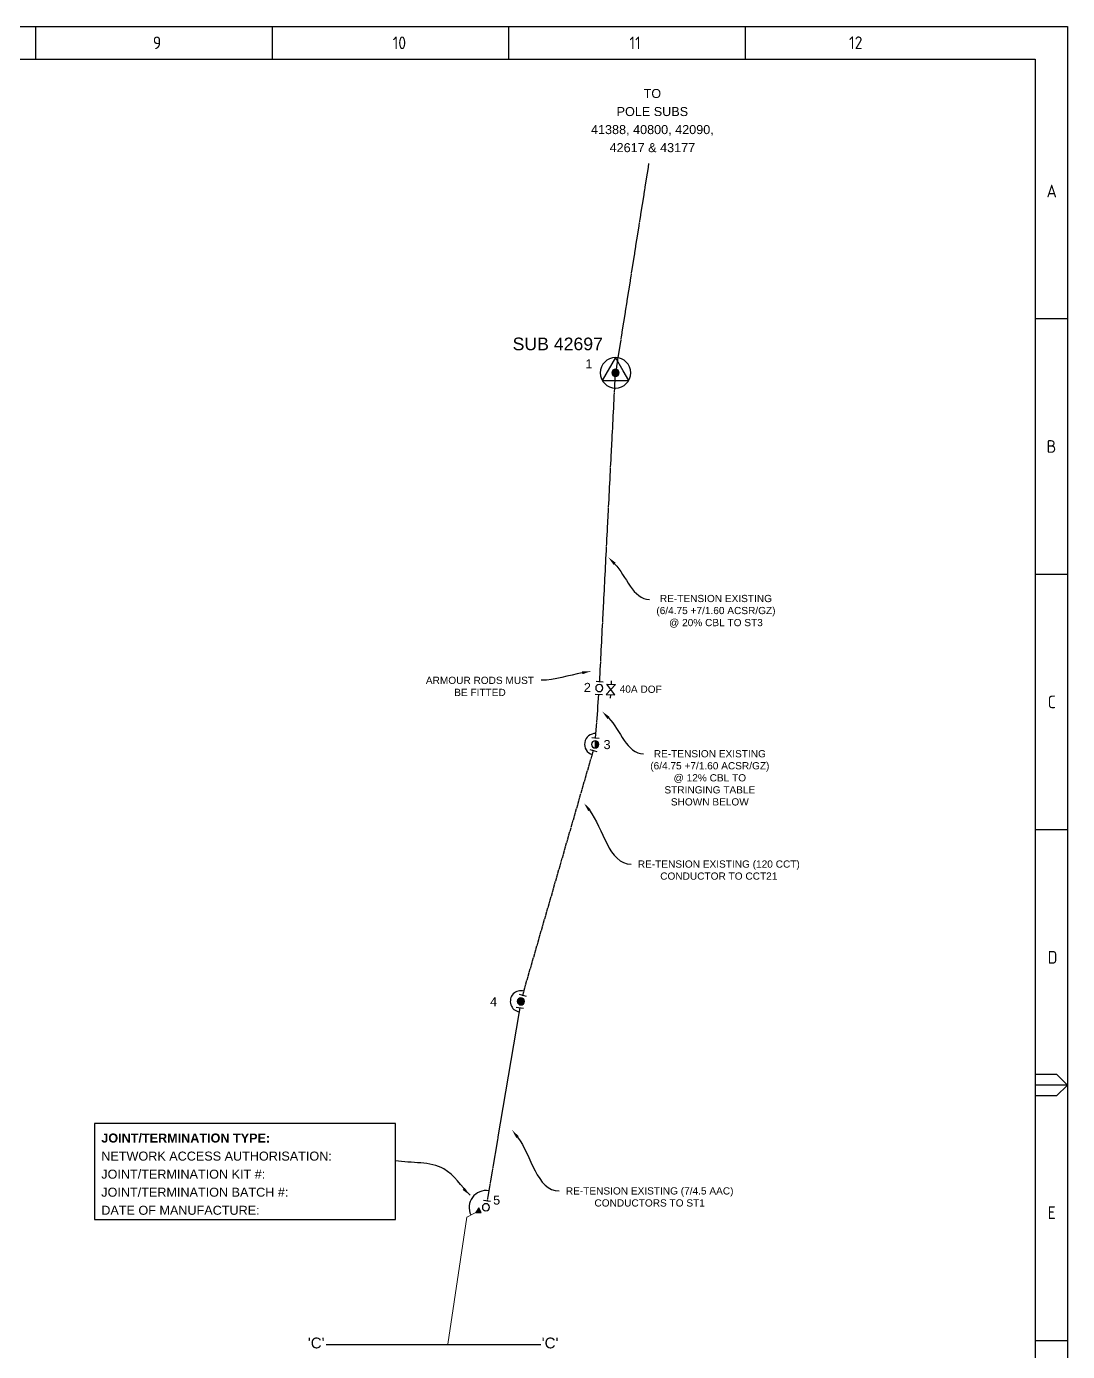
# Paper-space layout 'SHEET 3' of a CAD drawing. Header units: metres, sheet in millimetres. Extents: x -19 to 814, y -3 to 583.
# Drawn here: x 525.8 to 814, y 216.4 to 583.4 of the extents above; entities that cross this region are included whole.
import ezdxf
from ezdxf import colors
from ezdxf.entities.mleader import LeaderData, LeaderLine
from ezdxf.enums import TextEntityAlignment as Align
from ezdxf.math import Vec2, Vec3

# ---------------------------------------------------------------- set-up
doc = ezdxf.new("R2010")
doc.units = ezdxf.units.M
doc.linetypes.add('Cable Exist OH', pattern=[1, 1, 0])
doc.linetypes.add('IE Trench LV', pattern=[6.5, 5, -1.5])
for name, color, linetype in [('Equip_HV_NEW', 7, 'Continuous'), ('Equip_SP_HV_NEW', 7, 'Continuous'), ('Mains_HV_MOD', 3, 'Continuous'), ('Mains_HV_NEW_Hardwired', 7, 'Continuous'), ('Mains_HV_NEW_U72', 7, 'Continuous'), ('Notes', 7, 'Continuous'), ('Sub_SP_TR_HV_LV_EXT', 7, 'Continuous'), ('SupportsOH_SP_TR_HV_LV_SL_EXT', 7, 'Continuous'), ('SupportsOH_SP_TR_HV_LV_SL_NEW', 7, 'Continuous')]:
    doc.layers.add(name, color=color, linetype=linetype)
doc.styles.add('iecISOCP', font='isocp.shx')
doc.styles.add('POLE_LABEL', font='arial.ttf')
doc.styles.get("Standard").update_dxf_attribs({"font": 'arial.ttf'})
doc.linetypes.add('Cable New UG', pattern='A,7,-0.25,["x",Standard,S=2,R=0,X=0.2,Y=-0.8],-2.1', length=9.35)
doc.linetypes.add('IE Trench HV', pattern='A,7,-0.2,["/",Standard,S=3,R=0,X=0.6,Y=-1.4],-2.5', length=9.7)
doc.dimstyles.get("Standard").update_dxf_attribs({"dimtxt": 0.18, "dimasz": 0.18, "dimexe": 0.18, "dimexo": 0.0625, "dimgap": 0.09, "dimtad": 0, "dimtih": 1, "dimtoh": 1, "dimdec": 4, "dimzin": 0, "dimdsep": 46, "dimtxsty": 'Standard', "dimcen": 0.09, "dimadec": 0, "dimazin": 0, "dimtfac": 1, "dimtdec": 4, "dimtofl": 0, "dimtmove": 0, "dimatfit": 3, "dimfxl": 1, "dimtolj": 1, "dimtzin": 0, "dimarcsym": 0})

# ---------------------------------------------------------------- blocks, each defined once
blk = doc.blocks.new('A1_FRAME_TITLE')
at = {"layer": 'Notes', "linetype": 'Continuous'}
for p, q in [((547.7, 574.39), (547.7, 583.39)), ((613.21, 574.39), (613.21, 583.39)), ((678.72, 574.39), (678.72, 583.39)), ((744.23, 574.39), (744.23, 583.39)), ((833.35, 502.43), (824.35, 502.43)), ((824.37, 431.68), (833.35, 431.68)), ((824.35, 360.93), (833.35, 360.93)), ((833.35, 290.18), (824.35, 290.18)), ((824.37, 293.18), (830.35, 293.18)), ((830.35, 293.18), (833.35, 290.18)), ((833.35, 290.18), (830.35, 287.18)), ((830.35, 287.18), (824.37, 287.18)), ((824.35, 219.43), (833.35, 219.43))]:
    blk.add_line(p, q, dxfattribs=at)
at = {"layer": 'Notes', "linetype": 'Continuous', "flags": 128}
for points in [[(0, 583.39), (833.37, 583.39), (833.37, -3.03), (0, -3.03)], [(9, 574.39), (824.37, 574.39), (824.37, 5.97), (9, 5.97)]]:
    blk.add_lwpolyline(points, close=True, dxfattribs=at)
blk.add_attdef('DRAFT_NUM', (29.9, 23.29), '', height=2.5, rotation=90)
at = {"layer": 'Notes', "style": 'iecISOCP'}
for s, p in [('9', (580.11, 577.12)), ('10', (646.5, 577.12)), ('11', (712.06, 577.12)), ('12', (772.87, 577.16)), ('A', (827.58, 536.06)), ('B', (827.58, 465.31)), ('C', (827.87, 394.56)), ('D', (827.87, 323.81)), ('E', (827.87, 253.06))]:
    blk.add_text(s, height=3.5, dxfattribs=at).set_placement(p)
at = {"layer": 'Notes', "style": 'iecISOCP', "flags": 8}
blk.add_attdef('VERSION_NO', text='', height=2.5, rotation=90, dxfattribs=at).set_placement((302.04, 43.81), align=Align.MIDDLE_CENTER)
at = {"layer": 'Notes', "style": 'iecISOCP'}
for tag, p in [('CAP_NO', (513.19, 43.46)), ('IE_NUM', (513.05, 37.81)), ('REF_No_1', (335.24, 32.31)), ('REF_1', (362.52, 32.31)), ('GEN_WO', (441.71, 31.76)), ('HV_SWITCH', (513.46, 32.16)), ('REF_No_2', (335.24, 26.31)), ('REF_2', (362.52, 26.31)), ('OH_WO', (441.71, 25.81)), ('UBD_REF', (513.05, 25.83)), ('REF_No_3', (335.24, 20.31)), ('REF_3', (362.52, 20.31)), ('UG_WO', (441.71, 20.05)), ('GIS_MAP_No', (513.05, 20.04)), ('REF_No_4', (335.24, 14.31)), ('REF_4', (362.52, 14.31)), ('SUB_WO', (441.71, 13.81)), ('HV_OP_DIAG', (513.33, 14.2)), ('LGA', (512.95, 7.78)), ('ExportID', (9.08, 2.39))]:
    blk.add_attdef(tag, p, '', height=2.5, dxfattribs=at)
for tag, height, p in [('T1', 3.5, (684.37, 39.47)), ('T2', 3.5, (684.37, 34.35)), ('scale', 2.5, (567.76, 33.27)), ('T3', 3.5, (684.37, 28.92)), ('DRAWN', 2.5, (567.76, 24.93)), ('T4', 3.5, (684.37, 23.66)), ('REV', 5, (820.05, 17.1)), ('DATE', 2.5, (567.76, 16.88)), ('T5', 3.5, (684.37, 18.23)), ('T6', 3.5, (684.37, 12.97)), ('DESIGN', 2.5, (605.62, 9.15))]:
    blk.add_attdef(tag, text='', height=height, dxfattribs=at).set_placement(p, align=Align.CENTER)
blk.add_attdef('NUM', text='', height=7, dxfattribs=at).set_placement((792.37, 20.12), align=Align.MIDDLE_CENTER)
for tag, p in [('NS', (790.71, 8.12)), ('SHTS', (805.41, 8.12))]:
    blk.add_attdef(tag, text='', height=2.5, dxfattribs=at).set_placement(p, align=Align.MIDDLE)
at = {"layer": 'Notes', "style": 'iecISOCP', "flags": 1}
for tag, p in [('ProjectType', (14.17, -26.8)), ('ProjectNumber', (23.56, -26.82)), ('DrawingNumber', (35.51, -26.8)), ('ProjectDescription', (47.56, -26.83)), ('ExportDate', (60.28, -26.79)), ('ExportUserName', (69.15, -26.8)), ('DesignerCompanyName', (81.48, -26.79)), ('ExportAreaOfInterest', (97.1, -26.81)), ('GIS_SUCCESS', (112, -26.78)), ('CAD_SUCCESS', (121.79, -26.78)), ('DEPOTCODE', (132.11, -26.88)), ('ExportCategories', (140.08, -26.8)), ('Comments', (154.38, -26.88))]:
    blk.add_attdef(tag, p, '', height=1, dxfattribs=at)
blk = doc.blocks.new('HV_End Shackle_NEW')
for tag, flags, p in [('Z', 1, (1.5, -2.2)), ('NOTES', 9, (1.5, -2))]:
    blk.add_attdef(tag, text='', height=0.2, dxfattribs=dict(flags=flags)).set_placement(p, align=Align.MIDDLE_LEFT)
blk.add_wipeout([(-0.25, 0), (-0.25, 1.81), (0.25, 1.82), (0.25, 0)])
blk.add_line((1, 1.81), (-1, 1.81))
at = {"flags": 9}
for tag, p in [('CONNECTOR_TYPE', (1.5, 0)), ('CONSTRUCTED_VOLTAGE', (1.5, -0.2)), ('OPERATING_VOLTAGE', (1.5, -0.6)), ('ORIENTATION', (1.5, -0.8)), ('OWNED_BY', (1.5, -1)), ('OPERATED_BY', (1.5, -1.2)), ('STATE', (1.5, -1.6)), ('NO_PHASES', (1.5, -0.4)), ('MAINTAINED_BY', (1.5, -1.4)), ('USAGE', (1.5, -1.8))]:
    blk.add_attdef(tag, text='', height=0.2, dxfattribs=at).set_placement(p, align=Align.MIDDLE_LEFT)
blk = doc.blocks.new('UGOH_NEW')
blk.add_hatch(color=256).paths.add_polyline_path([(-0.75, 1.7), (0.75, 1.7), (0, 3)])
at = {"color": 1}
blk.add_lwpolyline([(-0.75, 1.7), (0.75, 1.7), (0, 3)], close=True, dxfattribs=at)
for tag, flags, p in [('CONSTRUCTED_VOLTAGE', 9, (1.5, 0)), ('ACTUAL_STATUS', 9, (1.5, -1.6)), ('OPERATING_VOLTAGE', 9, (1.5, -0.2)), ('ORIENTATION', 9, (1.5, -0.4)), ('STATE', 9, (1.5, -0.6)), ('OWNED_BY', 9, (1.5, -1)), ('OPERATED_BY', 9, (1.5, -1.2)), ('TYPE', 1, (1.5, -2)), ('USAGE', 9, (1.5, -0.8)), ('MAINTAINED_BY', 9, (1.5, -1.4)), ('NUMBER_OF_PHASES', 9, (1.5, -1.8))]:
    blk.add_attdef(tag, text='', height=0.2, dxfattribs=dict(flags=flags)).set_placement(p, align=Align.MIDDLE_LEFT)
blk = doc.blocks.new('POLE_NEW')
for tag, height, flags, p in [('pNumber', 2.5, 8, (-17.84, 2.07)), ('OWNED_BY', 0.2, 9, (1.15, -0.4)), ('SPECIAL_USE', 0.2, 9, (1.15, -0.8)), ('STATE', 0.2, 9, (1.15, -1)), ('cLV', 0.2, 9, (1.15, -1.4)), ('hDepth', 0.2, 9, (1.15, -1.6)), ('hDia', 0.2, 9, (1.15, -1.8)), ('cHV', 0.2, 9, (1.15, -2)), ('cLinedev', 0.2, 9, (1.15, -3.4)), ('pExisting', 0.2, 9, (1.15, -3.6)), ('PARENT', 0.2, 9, (1.15, -0.6)), ('USAGE', 0.2, 9, (1.15, -1.2)), ('LBRACKET', 0.2, 9, (1.15, -2.2)), ('LExisting', 0.2, 9, (1.15, -2.4)), ('LANTNUMBER', 0.2, 9, (1.15, -2.6)), ('LOther', 0.2, 9, (1.15, -2.8)), ('LRemove', 0.2, 9, (1.15, -3)), ('LEGEND', 0.2, 9, (1.15, -3.2)), ('pFooting', 0.2, 9, (1.15, -4.2)), ('pNew', 0.2, 9, (1.15, -4.4)), ('pRelocate', 0.2, 9, (1.15, -4.8)), ('pRemove', 0.2, 9, (1.15, -5)), ('pReplace', 0.2, 9, (1.15, -5.2)), ('pStay', 0.2, 9, (1.15, -5.4)), ('pType', 0.2, 9, (1.15, -5.6)), ('cspan', 0.2, 9, (1.15, -5.8)), ('SUBURB', 0.2, 9, (1.15, -6)), ('STREETNAME', 0.2, 9, (1.15, -6.2)), ('OPERATED_BY', 0.2, 9, (1.15, -6.89)), ('PFNUMBER', 0.2, 9, (1.15, -3.8)), ('NEWPFNUMBER', 0.2, 9, (1.15, -4)), ('LOCATION', 0.2, 9, (1.15, -6.4)), ('NOTES', 0.2, 9, (1.15, -6.6)), ('MAINTAINED_BY', 0.2, 9, (1.15, -7.22))]:
    blk.add_attdef(tag, text='', height=height, dxfattribs=dict(flags=flags)).set_placement(p, align=Align.MIDDLE_LEFT)
at = {"style": 'POLE_LABEL'}
for tag, height, flags, p in [('STRUCTURE_PLANT_NUMBER', 0.2, 9, (1.15, 0.09)), ('ASSET_NUM', 2.5, 8, (2, 2)), ('STREET_CODE', 0.2, 9, (1.15, -0.2))]:
    blk.add_attdef(tag, text='', height=height, dxfattribs=dict(at, flags=flags)).set_placement(p, align=Align.MIDDLE_LEFT)
at = {"flags": 1}
blk.add_attdef('Z', (1.15, -7.59), '', height=0.2, dxfattribs=at)
blk.add_wipeout([(0.07, 1), (-0.06, 1), (-0.18, 0.98), (-0.3, 0.95), (-0.42, 0.91), (-0.53, 0.85), (-0.63, 0.77), (-0.73, 0.69), (-0.81, 0.59), (-0.87, 0.49), (-0.93, 0.37), (-0.97, 0.25), (-0.99, 0.13), (-1, 0.01), (-0.99, -0.12), (-0.97, -0.24), (-0.93, -0.36), (-0.88, -0.48), (-0.81, -0.58), (-0.73, -0.68), (-0.64, -0.77), (-0.54, -0.84), (-0.43, -0.9), (-0.31, -0.95), (-0.19, -0.98), (-0.07, -1), (0.06, -1), (0.18, -0.98), (0.3, -0.95), (0.42, -0.91), (0.53, -0.85), (0.63, -0.77), (0.73, -0.69), (0.81, -0.59), (0.87, -0.49), (0.93, -0.37), (0.97, -0.25), (0.99, -0.13), (1, -0.01), (0.99, 0.12), (0.97, 0.24), (0.93, 0.36), (0.88, 0.48), (0.81, 0.58), (0.73, 0.68), (0.64, 0.77), (0.54, 0.84), (0.43, 0.9), (0.31, 0.95), (0.19, 0.98)])
at = {"lineweight": -3}
blk.add_lwpolyline([(-1, 0, 1), (1, 0, 1)], format="xyb", close=True, dxfattribs=at)
blk = doc.blocks.new('SUB_POLE_EXT')
blk.add_wipeout([(0, 4.22), (0.42, 4.2), (0.83, 4.14), (1.21, 4.05), (1.62, 3.9), (1.99, 3.72), (2.35, 3.51), (2.68, 3.26), (2.99, 2.99), (3.28, 2.66), (3.52, 2.34), (3.76, 1.92), (3.9, 1.62), (4.04, 1.23), (4.18, 0.63), (4.22, 0), (4.18, -0.61), (4.06, -1.15), (3.9, -1.62), (3.58, -2.24), (3.22, -2.73), (2.97, -3.01), (2.68, -3.26), (2.36, -3.5), (2, -3.72), (1.64, -3.89), (1.25, -4.03), (0.82, -4.14), (0.42, -4.2), (0, -4.22), (-0.41, -4.2), (-0.8, -4.15), (-1.21, -4.05), (-1.62, -3.9), (-1.99, -3.73), (-2.35, -3.51), (-2.68, -3.26), (-2.96, -3.02), (-3.23, -2.72), (-3.51, -2.35), (-3.71, -2.01), (-3.91, -1.6), (-4.05, -1.21), (-4.16, -0.76), (-4.22, -0.14), (-4.21, 0.39), (-4.14, 0.83), (-4.03, 1.27), (-3.9, 1.63), (-3.71, 2.02), (-3.5, 2.37), (-3.28, 2.67), (-2.99, 2.99), (-2.68, 3.27), (-2.33, 3.52), (-1.98, 3.73), (-1.63, 3.9), (-1.2, 4.05), (-0.78, 4.15), (-0.4, 4.21)])
blk.add_line((2.16, 0.48), (2.16, 0.48, 0))
blk.add_lwpolyline([(-4.22, 0, 1), (4.22, 0, 1)], format="xyb", close=True)
blk.add_lwpolyline([(2.14, 0.52), (0, 4.22), (-3.66, -2.11), (3.66, -2.11)], close=True)
for tag, height, flags, p in [('ASSET_NUM', 3.5, 8, (2, 2)), ('STREET_CODE', 0.2, 9, (1.5, 0)), ('CONSTRUCTED_VOLTAGE', 0.2, 9, (1.5, -0.2)), ('OPERATING_VOLTAGE', 0.2, 9, (1.5, -0.6)), ('OPERATED_BY', 0.2, 9, (1.5, -0.8)), ('ORIENTATION', 0.2, 9, (1.5, -1.2)), ('OWNED_BY', 0.2, 9, (1.5, -1.4)), ('SECONDARY_VOLTAGE', 0.2, 9, (1.5, -1.6)), ('STATE', 0.2, 9, (1.5, -1.8)), ('SUBSTATION_TYPE', 0.2, 9, (1.5, -2)), ('STREETNAME', 0.2, 9, (1.5, -2.8)), ('SUBURB', 0.2, 9, (1.5, -3)), ('Z', 0.2, 1, (1.5, -3.4)), ('NO_PHASES', 0.2, 9, (1.5, -0.4)), ('MAINTAINED_BY', 0.2, 9, (1.5, -1)), ('USAGE', 0.2, 9, (1.5, -2.2)), ('LEGEND', 0.2, 9, (1.5, -2.4)), ('LOCATION', 0.2, 9, (1.5, -2.6)), ('NOTES', 0.2, 9, (1.5, -3.2))]:
    blk.add_attdef(tag, text='', height=height, dxfattribs=dict(flags=flags)).set_placement(p, align=Align.MIDDLE_LEFT)
blk = doc.blocks.new('POLE_EXT')
blk.add_hatch(color=256).paths.add_polyline_path([(-1, 0, 1), (1, 0, 1)])
blk.add_lwpolyline([(-1, 0, 1), (1, 0, 1)], format="xyb", close=True)
for tag, height, flags, p in [('pNumber', 2.5, 8, (-17.84, 2.07)), ('OWNED_BY', 0.2, 9, (1.35, -0.4)), ('SPECIAL_USE', 0.2, 9, (1.35, -0.8)), ('STATE', 0.2, 9, (1.35, -1)), ('cLV', 0.2, 9, (1.35, -1.4)), ('hDepth', 0.2, 9, (1.35, -1.6)), ('hDia', 0.2, 9, (1.35, -1.8)), ('cHV', 0.2, 9, (1.35, -2)), ('cLinedev', 0.2, 9, (1.35, -3.4)), ('PARENT', 0.2, 9, (1.35, -0.6)), ('USAGE', 0.2, 9, (1.35, -1.2)), ('LBRACKET', 0.2, 9, (1.35, -2.2)), ('LExisting', 0.2, 9, (1.35, -2.4)), ('LANTNUMBER', 0.2, 9, (1.35, -2.6)), ('LOther', 0.2, 9, (1.35, -2.8)), ('LRemove', 0.2, 9, (1.35, -3)), ('LEGEND', 0.2, 9, (1.35, -3.2)), ('LOCATION', 0.2, 9, (1.35, -3.6)), ('pExisting', 0.2, 9, (1.35, -3.8)), ('pFooting', 0.2, 9, (1.35, -4.4)), ('pNew', 0.2, 9, (1.35, -4.6)), ('pRelocate', 0.2, 9, (1.35, -5)), ('pRemove', 0.2, 9, (1.35, -5.2)), ('pReplace', 0.2, 9, (1.35, -5.4)), ('pStay', 0.2, 9, (1.35, -5.6)), ('pType', 0.2, 9, (1.35, -5.8)), ('cspan', 0.2, 9, (1.35, -6)), ('STREETNAME', 0.2, 9, (1.35, -6.2)), ('SUBURB', 0.2, 9, (1.35, -6.4)), ('OPERATED_BY', 0.2, 9, (1.36, -7.01)), ('PFNUMBER', 0.2, 9, (1.35, -4)), ('NEWPFNUMBER', 0.2, 9, (1.35, -4.2)), ('NOTES', 0.2, 9, (1.35, -6.6)), ('MAINTAINED_BY', 0.2, 9, (1.36, -6.81))]:
    blk.add_attdef(tag, text='', height=height, dxfattribs=dict(flags=flags)).set_placement(p, align=Align.MIDDLE_LEFT)
at = {"style": 'POLE_LABEL'}
for tag, height, flags, p in [('STRUCTURE_PLANT_NUMBER', 0.2, 9, (1.35, 0.03)), ('ASSET_NUM', 2.5, 8, (2, 2)), ('STREET_CODE', 0.2, 9, (1.35, -0.2))]:
    blk.add_attdef(tag, text='', height=height, dxfattribs=dict(at, flags=flags)).set_placement(p, align=Align.MIDDLE_LEFT)
at = {"flags": 1}
blk.add_attdef('Z', (1.35, -7.33), '', height=0.2, dxfattribs=at)
blk = doc.blocks.new('POLE_REPLACE_NEW')
for tag, height, flags, p in [('cLinedev', 0.2, 9, (1.5, -3.2)), ('LEGEND', 0.2, 9, (1.5, -3)), ('pExisting', 0.2, 9, (1.5, -3.4)), ('PFNUMBER', 0.2, 9, (1.5, -3.6)), ('pNumber', 2, 8, (1.5, -4.4)), ('cspan', 0.2, 9, (1.5, -5.6)), ('SUBURB', 0.2, 9, (1.5, -5.8)), ('STREETNAME', 0.2, 9, (1.5, -6)), ('OPERATED_BY', 0.2, 9, (1.5, -6.6)), ('Z', 0.2, 1, (1.5, -7)), ('NEWPFNUMBER', 0.2, 9, (1.5, -3.8)), ('pFooting', 0.2, 9, (1.5, -4)), ('pNew', 0.2, 9, (1.5, -4.2)), ('pRelocate', 0.2, 9, (1.5, -4.6)), ('pRemove', 0.2, 9, (1.5, -4.8)), ('pReplace', 0.2, 9, (1.5, -5)), ('pStay', 0.2, 9, (1.5, -5.2)), ('pType', 0.2, 9, (1.5, -5.4)), ('LOCATION', 0.2, 9, (1.5, -6.2)), ('NOTES', 0.2, 9, (1.5, -6.4)), ('MAINTAINED_BY', 0.2, 9, (1.5, -6.8))]:
    blk.add_attdef(tag, text='', height=height, dxfattribs=dict(flags=flags)).set_placement(p, align=Align.MIDDLE_LEFT)
blk.add_wipeout([(0, 1), (-0.13, 0.99), (-0.25, 0.97), (-0.37, 0.93), (-0.48, 0.88), (-0.59, 0.81), (-0.68, 0.73), (-0.77, 0.64), (-0.84, 0.54), (-0.9, 0.43), (-0.95, 0.31), (-0.98, 0.19), (-1, 0.06), (-1, -0.06), (-0.98, -0.19), (-0.95, -0.31), (-0.9, -0.43), (-0.84, -0.54), (-0.77, -0.64), (-0.68, -0.73), (-0.59, -0.81), (-0.48, -0.88), (-0.37, -0.93), (-0.25, -0.97), (-0.13, -0.99), (0, -1), (0.13, -0.99), (0.25, -0.97), (0.37, -0.93), (0.48, -0.88), (0.59, -0.81), (0.68, -0.73), (0.77, -0.64), (0.84, -0.54), (0.9, -0.43), (0.95, -0.31), (0.98, -0.19), (1, -0.06), (1, 0.06), (0.98, 0.19), (0.95, 0.31), (0.9, 0.43), (0.84, 0.54), (0.77, 0.64), (0.68, 0.73), (0.59, 0.81), (0.48, 0.88), (0.37, 0.93), (0.25, 0.97), (0.13, 0.99)])
h = blk.add_hatch(color=256)
edge = h.paths.add_edge_path()
edge.add_arc((0, 0), 1, 270, 450)
edge.add_line((0, 1), (0, -1))
blk.add_lwpolyline([(0, 1), (0, -1)])
at = {"lineweight": -3}
blk.add_arc((0, 0), 1, 90, 270, dxfattribs=at)
blk.add_arc((0, 0), 1, 270, 90)
at = {"style": 'POLE_LABEL', "flags": 9}
blk.add_attdef('STRUCTURE_PLANT_NUMBER', text='', height=0.2, dxfattribs=at).set_placement((1.5, 0.24), align=Align.MIDDLE_LEFT)
for tag, height, flags, p in [('STREET_CODE', 0.2, 9, (1.5, 0)), ('ASSET_NUM', 2.5, 8, (2, 2)), ('OWNED_BY', 0.2, 9, (1.5, -0.2)), ('SPECIAL_USE', 0.2, 9, (1.5, -0.6)), ('STATE', 0.2, 9, (1.5, -0.8)), ('cLV', 0.2, 9, (1.5, -1.2)), ('cHV', 0.2, 9, (1.5, -1.8)), ('PARENT', 0.2, 9, (1.5, -0.4)), ('USAGE', 0.2, 9, (1.5, -1)), ('hDepth', 0.2, 9, (1.5, -1.4)), ('hDia', 0.2, 9, (1.5, -1.6)), ('LBRACKET', 0.2, 9, (1.5, -2)), ('LExisting', 0.2, 9, (1.5, -2.2)), ('LANTNUMBER', 0.2, 9, (1.5, -2.4)), ('LOther', 0.2, 9, (1.5, -2.6)), ('LRemove', 0.2, 9, (1.5, -2.8))]:
    blk.add_attdef(tag, text='', height=height, dxfattribs=dict(flags=flags)).set_placement(p, align=Align.MIDDLE_LEFT)
blk = doc.blocks.new('*U85')
for p, q in [((0.25, 0.62), (1.21, 0.73)), ((4.07, 1.05), (5.03, 1.15))]:
    blk.add_line(p, q)
blk.add_lwpolyline([(4.2, -0.15), (3.94, 2.24), (1.34, -0.46), (1.08, 1.92)], close=True)
for tag, height, flags, p in [('ASSET_NUM', 3.5, 8, (2, 2)), ('STREET_CODE', 0.2, 9, (1.5, 0)), ('ACTUAL_STATUS', 0.2, 9, (1.5, -0.2)), ('CONSTRUCTED_VOLTAGE', 0.2, 9, (1.5, -0.4)), ('OPERATING_VOLTAGE', 0.2, 9, (1.5, -0.8)), ('ORIENTATION', 0.2, 9, (1.5, -1)), ('OWNED_BY', 0.2, 9, (1.5, -1.2)), ('OPERATED_BY', 0.2, 9, (1.5, -1.4)), ('STATE', 0.2, 9, (1.5, -1.8)), ('SWITCH_TYPE', 0.2, 9, (1.5, -2)), ('SUBURB', 0.2, 9, (1.5, -2.6)), ('STREETNAME', 0.2, 9, (1.5, -2.8)), ('Z', 0.2, 1, (1.5, -3.6)), ('NO_PHASES', 0.2, 9, (1.5, -0.6)), ('MAINTAINED_BY', 0.2, 9, (1.5, -1.6)), ('USAGE', 0.2, 9, (1.5, -2.2)), ('LEGEND', 0.2, 9, (1.5, -2.4)), ('LOCATION', 0.2, 9, (1.5, -3)), ('NOTES', 0.2, 9, (1.5, -3.2)), ('LABEL_ALIGNMENT', 0.2, 9, (1.5, -3.4))]:
    blk.add_attdef(tag, text='', height=height, dxfattribs=dict(flags=flags)).set_placement(p, align=Align.MIDDLE_LEFT)

psp = doc.layouts.new('SHEET 3')

# ---------------------------------------------------------------- linework, layer by layer
at = {"layer": 'Notes'}
psp.add_lwpolyline([(544.62, 252.99), (627.94, 252.99), (627.94, 279.52), (544.62, 279.52)], close=True, dxfattribs=at)
at = {"layer": 'Notes', "ltscale": 5, "flags": 128}
psp.add_lwpolyline([(608.71, 218.35), (668.18, 218.35)], dxfattribs=at)

# ---------------------------------------------------------------- block references
at = {"layer": 'Equip_HV_NEW', "linetype": 'IE Trench HV'}
for p, rotation in [((684.38, 400.24), 175.9546089661394), ((683.18, 384.61), 165.4919567125969), ((662.63, 313.38), 171.6894915147232)]:
    psp.add_blockref('HV_End Shackle_NEW', p, dxfattribs=dict(at, rotation=rotation))
at = {"layer": 'Sub_SP_TR_HV_LV_EXT'}
ref = psp.add_blockref('SUB_POLE_EXT', (688.86, 487.48), dxfattribs=at)
ref.add_attrib('ASSET_NUM', 'SUB 42697', dxfattribs={"layer": '0', "height": 3.5}).set_placement((685.38, 497.24), align=Align.TOP_RIGHT)

# ---------------------------------------------------------------- texts
at = {"layer": 'Notes', "color": 7, "lineweight": -3, "insert": (699.07, 557.34), "char_height": 2.5, "width": 38.1911, "attachment_point": 5, "line_spacing_factor": 1.2}
psp.add_mtext('TO\\PPOLE SUBS\\P41388, 40800, 42090, 42617 & 43177', dxfattribs=at)
at = {"layer": 'Notes', "insert": (546.48, 265.49), "char_height": 2.5, "attachment_point": 4, "line_spacing_factor": 1.2}
psp.add_mtext('{\\fArial|b1|i0|c0|p34;JOINT/TERMINATION TYPE:\\P}NETWORK ACCESS AUTHORISATION:\\PJOINT/TERMINATION KIT #:\\PJOINT/TERMINATION BATCH #:\\PDATE OF MANUFACTURE:', dxfattribs=at)
at = {"layer": 'Notes', "char_height": 3, "attachment_point": 1}
for insert in [(603.67, 220.24), (668.43, 220.24)]:
    psp.add_mtext_dynamic_manual_height_columns("'C'", width=3.868, gutter_width=4, heights=[0], dxfattribs=dict(at, insert=insert))

# ---------------------------------------------------------------- leaders
at = {"layer": 'Notes', "lineweight": 0, "path_type": 1}
psp.add_leader([(648.58, 259.67), (641.35, 266.96), (627.94, 269.2)], dimstyle='Standard', override={"dimasz": 2.5, "dimfxl": 1.25}, dxfattribs=at)
at = {"layer": 'Notes'}
ml = psp.add_multileader_mtext('Standard', dxfattribs=at)
ml.set_content('RE-TENSION EXISTING (6/4.75 +7/1.60 ACSR/GZ) @ 20% CBL TO ST3', color=256)
ml.set_leader_properties()
ml.build(insert=Vec2(0, 0))
ml.multileader.update_dxf_attribs({"leader_type": 2, "has_text_frame": 1, "arrow_head_size": 2.5})
ctx = ml.context
ctx.base_point, ctx.char_height, ctx.arrow_head_size, ctx.plane_origin = Vec3(698.3, 424.68), 2, 2.5, Vec3(706.09, 426.41)
ctx.text_align_type = 1
notes = []
notes.append((ctx, [(0, (1, 1, 0), (690.3, 424.68), (1, 0), 8, [(2, [(686.87, 436.38)], 0, [])])]))
ctx.mtext.insert, ctx.mtext.width, ctx.mtext.alignment, ctx.mtext.flow_direction = Vec3(716.67, 425.97), 32.919, 2, 5
ml = psp.add_multileader_mtext('Standard', dxfattribs=at)
ml.set_content('RE-TENSION EXISTING (120 CCT) CONDUCTOR TO CCT21', color=256)
ml.set_leader_properties()
ml.build(insert=Vec2(0, 0))
ml.multileader.update_dxf_attribs({"leader_type": 2, "has_text_frame": 1, "arrow_head_size": 2.5})
ctx = ml.context
ctx.base_point, ctx.char_height, ctx.arrow_head_size, ctx.plane_origin = Vec3(693.19, 351.39), 2, 2.5, Vec3(699.35, 358.31)
ctx.text_align_type = 1
notes.append((ctx, [(0, (1, 1, 0), (685.19, 351.39), (1, 0), 8, [(2, [(680.13, 368.29)], 0, [])])]))
ctx.mtext.insert, ctx.mtext.width, ctx.mtext.alignment, ctx.mtext.flow_direction = Vec3(717.46, 352.41), 47.6101, 2, 5
ml = psp.add_multileader_mtext('Standard', dxfattribs=at)
ml.set_content('RE-TENSION EXISTING (7/4.5 AAC) CONDUCTORS TO ST1', color=256)
ml.set_leader_properties()
ml.build(insert=Vec2(0, 0))
ml.multileader.update_dxf_attribs({"leader_type": 2, "has_text_frame": 1, "arrow_head_size": 2.5})
ctx = ml.context
ctx.base_point, ctx.char_height, ctx.arrow_head_size, ctx.plane_origin = Vec3(673.27, 260.85), 2, 2.5, Vec3(679.43, 267.77)
ctx.text_align_type = 1
notes.append((ctx, [(0, (1, 1, 0), (665.27, 260.85), (1, 0), 8, [(2, [(660.21, 277.74)], 0, [])])]))
ctx.mtext.insert, ctx.mtext.width, ctx.mtext.alignment, ctx.mtext.flow_direction = Vec3(698.32, 261.87), 47.6101, 2, 5
for ctx, leaders in notes:
    for number, flags, end, landing, length, lines in leaders:
        leader = LeaderData()
        leader.index, (leader.has_last_leader_line, leader.has_dogleg_vector, leader.attachment_direction) = number, flags
        leader.last_leader_point, leader.dogleg_vector, leader.dogleg_length = Vec3(end), Vec3(landing), length
        for number, points, colour, breaks in lines:
            line = LeaderLine()
            line.index, line.vertices, line.color, line.breaks = number, Vec3.list(points), colors.encode_raw_color(colour), breaks
            leader.lines.append(line)
        ctx.leaders.append(leader)

# ---------------------------------------------------------------- next in the draw order: linework, layer by layer
at = {"layer": 'Mains_HV_MOD', "color": 0, "linetype": 'Cable Exist OH'}
psp.add_lwpolyline([(698.04, 545.46), (688.86, 487.48)], dxfattribs=at)

# ---------------------------------------------------------------- next in the draw order: block references
at = {"layer": 'Equip_HV_NEW', "linetype": 'IE Trench HV', "xscale": -1}
for p, rotation in [((684.37, 400.17), 357.0901034180623), ((683.22, 384.56), 357.0901034180623), ((662.67, 313.33), 344.2194872896879)]:
    psp.add_blockref('HV_End Shackle_NEW', p, dxfattribs=dict(at, rotation=rotation))
at = {"layer": 'SupportsOH_SP_TR_HV_LV_SL_EXT'}
ref = psp.add_blockref('POLE_EXT', (688.86, 487.48), dxfattribs=at)
ref.add_attrib('ASSET_NUM', '1', dxfattribs={"layer": '0', "height": 2.5, "style": 'POLE_LABEL'}).set_placement((682.46, 489.95), align=Align.MIDDLE_RIGHT)

# ---------------------------------------------------------------- next in the draw order: linework, layer by layer
at = {"layer": 'Mains_HV_MOD', "color": 0, "linetype": 'Cable Exist OH'}
for points in [[(684.48, 401.98), (688.86, 487.46)], [(683.36, 386.37), (684.26, 398.43)], [(663.16, 315.08), (682.73, 382.85)]]:
    psp.add_lwpolyline(points, dxfattribs=at)
at = {"layer": 'Mains_HV_NEW_Hardwired', "linetype": 'Continuous'}
psp.add_arc((662.69, 313.37), 2.96, 74.3448, 259.9405, dxfattribs=at)

# ---------------------------------------------------------------- next in the draw order: block references
at = {"color": 0}
psp.add_blockref('A1_FRAME_TITLE', (-19.35, 0.02), dxfattribs=at)
at = {"layer": 'SupportsOH_SP_TR_HV_LV_SL_EXT'}
ref = psp.add_blockref('POLE_EXT', (662.67, 313.37), dxfattribs=at)
ref.add_attrib('ASSET_NUM', '4', dxfattribs={"layer": '0', "height": 2.5, "style": 'POLE_LABEL'}).set_placement((656.08, 311.28), align=Align.BOTTOM_RIGHT)

# ---------------------------------------------------------------- next in the draw order: block references
at = {"layer": 'Equip_HV_NEW', "linetype": 'IE Trench HV', "rotation": 351.3426711277871}
psp.add_blockref('HV_End Shackle_NEW', (653, 256.29), dxfattribs=at)
at = {"layer": 'SupportsOH_SP_TR_HV_LV_SL_NEW'}
ref = psp.add_blockref('POLE_NEW', (684.37, 400.17), dxfattribs=at)
ref.add_attrib('ASSET_NUM', '2', dxfattribs={"layer": '0', "height": 2.5, "style": 'POLE_LABEL'}).set_placement((680.1, 400.34), align=Align.MIDDLE_LEFT)
ref = psp.add_blockref('POLE_REPLACE_NEW', (683.22, 384.56), dxfattribs=at)
ref.add_attrib('ASSET_NUM', '3', dxfattribs={"layer": '0', "height": 2.5}).set_placement((685.55, 384.5), align=Align.MIDDLE_LEFT)

# ---------------------------------------------------------------- next in the draw order: linework, layer by layer
at = {"layer": 'Mains_HV_NEW_Hardwired', "linetype": 'Continuous'}
for centre, radius, start, end in [((683.25, 384.6), 2.96, 86.1336, 253.6534), ((653.01, 256.29), 4.68, 80.4174, 206.3523)]:
    psp.add_arc(centre, radius, start, end, dxfattribs=at)
at = {"layer": 'Mains_HV_NEW_U72', "linetype": 'Cable New UG', "lineweight": 0, "flags": 128}
psp.add_lwpolyline([(651.35, 255.51), (647.65, 253.59), (642.45, 218.37)], dxfattribs=at)

# ---------------------------------------------------------------- next in the draw order: block references
at = {"layer": 'Equip_SP_HV_NEW', "linetype": 'IE Trench LV'}
ref = psp.add_blockref('*U85', (687.11, 402.5), dxfattribs=dict(at, rotation=260.5447471793399))
ref.add_attrib('ASSET_NUM', '40A DOF', dxfattribs={"layer": '0', "height": 2, "rotation": 359.5447}).set_placement((690.02, 399.9), align=Align.MIDDLE_LEFT)
at = {"layer": 'Equip_SP_HV_NEW', "linetype": 'IE Trench HV', "rotation": 117.4377857003252}
psp.add_blockref('UGOH_NEW', (652.86, 256.29), dxfattribs=at)

# ---------------------------------------------------------------- next in the draw order: leaders
at = {"layer": 'Notes'}
ml = psp.add_multileader_mtext('Standard', dxfattribs=at)
ml.set_content('ARMOUR RODS MUST BE FITTED', color=256)
ml.set_leader_properties()
ml.build(insert=Vec2(0, 0))
ml.multileader.update_dxf_attribs({"leader_type": 2, "has_text_frame": 1, "arrow_head_size": 2.5})
ctx = ml.context
ctx.base_point, ctx.char_height, ctx.arrow_head_size, ctx.plane_origin = Vec3(634.38, 402.3), 2, 2.5, Vec3(621.59, 413.09)
ctx.text_align_type = 1
notes = []
notes.append((ctx, [(1, (1, 1, 0), (676.28, 402.3), (-1, 0), 8, [(0, [(682.12, 404.85)], 0, [])])]))
ctx.mtext.insert, ctx.mtext.width, ctx.mtext.alignment, ctx.mtext.flow_direction = Vec3(651.33, 403.3), 31.0896, 2, 5
ml = psp.add_multileader_mtext('Standard', dxfattribs=at)
ml.set_content('RE-TENSION EXISTING (6/4.75 +7/1.60 ACSR/GZ) @ 12% CBL TO STRINGING TABLE SHOWN BELOW', color=256)
ml.set_leader_properties()
ml.build(insert=Vec2(0, 0))
ml.multileader.update_dxf_attribs({"leader_type": 2, "has_text_frame": 1, "arrow_head_size": 2.5})
ctx = ml.context
ctx.base_point, ctx.char_height, ctx.arrow_head_size, ctx.plane_origin = Vec3(696.62, 381.95), 2, 2.5, Vec3(704.41, 383.69)
ctx.text_align_type = 1
notes.append((ctx, [(0, (1, 1, 0), (688.62, 381.95), (1, 0), 8, [(2, [(685.19, 393.66)], 0, [])])]))
ctx.mtext.insert, ctx.mtext.width, ctx.mtext.alignment, ctx.mtext.flow_direction = Vec3(714.98, 382.97), 32.919, 2, 5
for ctx, leaders in notes:
    for number, flags, end, landing, length, lines in leaders:
        leader = LeaderData()
        leader.index, (leader.has_last_leader_line, leader.has_dogleg_vector, leader.attachment_direction) = number, flags
        leader.last_leader_point, leader.dogleg_vector, leader.dogleg_length = Vec3(end), Vec3(landing), length
        for number, points, colour, breaks in lines:
            line = LeaderLine()
            line.index, line.vertices, line.color, line.breaks = number, Vec3.list(points), colors.encode_raw_color(colour), breaks
            leader.lines.append(line)
        ctx.leaders.append(leader)

# ---------------------------------------------------------------- next in the draw order: block references
at = {"layer": 'SupportsOH_SP_TR_HV_LV_SL_NEW'}
ref = psp.add_blockref('POLE_NEW', (652.99, 256.33), dxfattribs=at)
ref.add_attrib('ASSET_NUM', '5', dxfattribs={"layer": '0', "height": 2.5, "style": 'POLE_LABEL'}).set_placement((654.99, 258.33), align=Align.MIDDLE_LEFT)

# ---------------------------------------------------------------- next in the draw order: linework, layer by layer
at = {"layer": 'Mains_HV_MOD', "color": 0, "linetype": 'Cable Exist OH'}
psp.add_lwpolyline([(662.37, 311.58), (653.31, 258.08)], dxfattribs=at)

doc.saveas('drawing.dxf')
